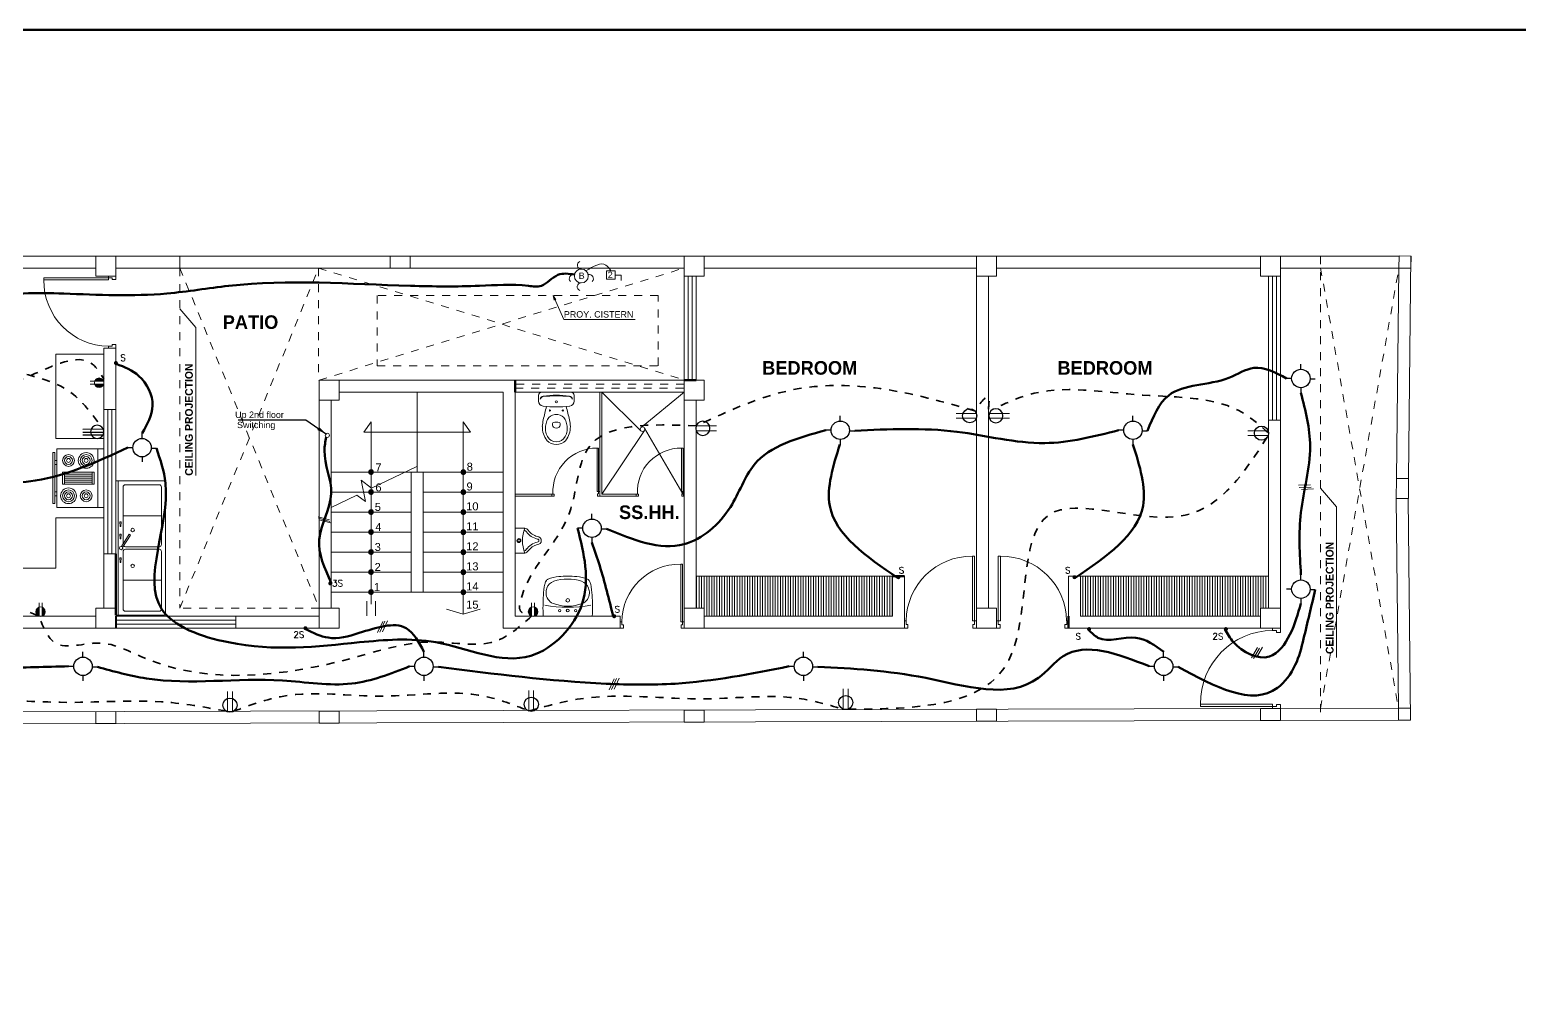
# Model space of a CAD drawing. Header units: millimetres. Extents: x 565 to 912, y 163 to 192.
# Drawn here: x 870.64 to 889.25, y 179.82 to 191.72 of the extents above; entities that cross this region are included whole.
import ezdxf

# ---------------------------------------------------------------- set-up
doc = ezdxf.new("R2010")
doc.units = ezdxf.units.MM
doc.header["$LTSCALE"] = 0.0125
doc.linetypes.add('DASHED2', pattern=[9.525, 6.35, -3.175])
doc.linetypes.add('HIDDEN', pattern=[0.375, 0.25, -0.125])
for name, color, linetype in [('02', 2, 'Continuous'), ('04', 4, 'Continuous'), ('1TOMACORRIENTE', 3, 'DASHED2'), ('ELECTRICAS', 3, 'Continuous'), ('SANITARIOS', 3, 'Continuous')]:
    doc.layers.add(name, color=color, linetype=linetype)
for name, color, linetype, lineweight in [('COLUMNAS', 162, 'Continuous', 40), ('EQUIPO', 2, 'Continuous', 15), ('luz', 20, 'Continuous', 50), ('MARKO', 186, 'Continuous', 80), ('MURO ALTO', 40, 'Continuous', 70), ('P2A', 4, 'DASHED2', 35), ('proy', 254, 'Continuous', 0), ('PROYECCCIONES', 9, 'DASHED2', 9), ('TEXTO', 6, 'Continuous', 15), ('textoluz', 2, 'Continuous', 5), ('TEXTURA', 210, 'Continuous', 5)]:
    doc.layers.add(name, color=color, linetype=linetype, lineweight=lineweight)
doc.styles.add('ARIAL', font='arial.ttf')
doc.styles.add('F-1', font='arial.ttf', dxfattribs={"height": 0.3})
doc.styles.add('op', font='romab___.ttf')
doc.styles.add('ROMANS', font='romans.shx')
doc.styles.add('STYLE1', font='arial.ttf', dxfattribs={"height": 0.5})
doc.dimstyles.get("Standard").update_dxf_attribs({"dimtxt": 0.18, "dimasz": 0.18, "dimexe": 0.18, "dimexo": 0.0625, "dimgap": 0.09, "dimtad": 0, "dimtih": 1, "dimtoh": 1, "dimdec": 4, "dimzin": 0, "dimdsep": 46, "dimtxsty": 'Standard', "dimcen": 0.09, "dimadec": 0, "dimazin": 0, "dimtfac": 1, "dimtdec": 4, "dimtofl": 0, "dimtmove": 0, "dimatfit": 3, "dimfxl": 0, "dimtolj": 1, "dimtzin": 0, "dimarcsym": 0})

# ---------------------------------------------------------------- blocks, each defined once
blk = doc.blocks.new('P1.0m')
at = {"layer": 'EQUIPO'}
blk.add_lwpolyline([(0.025, 0), (0.055, 0), (0.055, 0.9), (0.025, 0.9)], close=True, dxfattribs=at)
for points in [[(0, -0.1), (0.05, -0.1), (0.05, -0.05), (0.025, -0.05), (0.025, 0), (0, 0)], [(1, -0.1), (0.95, -0.1), (0.95, -0.05), (0.975, -0.05), (0.975, 0), (1, 0)]]:
    blk.add_lwpolyline(points, dxfattribs=at)
at = {"layer": 'EQUIPO', "color": 252}
blk.add_arc((0.065, -0.01), 0.91, 0.6296, 90.6296, dxfattribs=at)
blk = doc.blocks.new('P0.9m')
at = {"xscale": 0.9000092295639774, "yscale": 0.9000092295639774, "zscale": 0.9000092295639774}
blk.add_blockref('P1.0m', (-0.9, 0), dxfattribs=at)
blk = doc.blocks.new('Cocina~2')
for p, q in [((0, -3), (30, -3)), ((12, -6), (18, -6)), ((13, -20), (13, -6)), ((14, -6), (14, -20)), ((15, -20), (15, -6)), ((16, -6), (16, -20)), ((17, -20), (17, -6)), ((18, -20), (12, -20)), ((6, -24), (6, -25)), ((8, -25), (8, -24)), ((22, -25), (22, -24)), ((24, -24), (24, -25))]:
    blk.add_line(p, q)
for points in [[(0, -24), (0, 0), (30, 0), (30, -24)], [(12, -21), (12, -5), (18, -5), (18, -21)], [(2, -26), (2, -25), (28, -25), (28, -26)]]:
    blk.add_lwpolyline(points, close=True)
for centre, radius in [((6, -9), 4), ((6, -9), 3), ((6, -9), 2), ((24, -9), 3), ((24, -9), 2), ((6, -18), 3), ((6, -9), 1), ((24, -18), 4), ((24, -18), 3), ((24, -9), 1), ((6, -18), 2), ((6, -18), 1), ((24, -18), 2), ((24, -18), 1)]:
    blk.add_circle(centre, radius)
blk = doc.blocks.new('Cofrega1')
for p, q in [((-0.84, -0.03), (-0.84, 0)), ((-0.84, 0), (0.84, 0)), ((0.84, 0), (0.84, -0.03)), ((-0.84, -0.03), (0.84, -0.03)), ((-0.84, -0.59), (-0.84, -0.03)), ((-0.79, -0.54), (-0.79, -0.12)), ((-0.76, -0.09), (-0.402, -0.09)), ((-0.402, -0.09), (-0.045, -0.09)), ((-0.402, -0.09), (-0.402, -0.57)), ((-0.123, -0.048), (-0.18, -0.054)), ((-0.18, -0.054), (-0.18, -0.062)), ((-0.123, -0.068), (-0.18, -0.062)), ((-0.123, -0.048), (-0.123, -0.068)), ((-0.015, -0.12), (-0.015, -0.54)), ((0.007, -0.085), (0.162, -0.183)), ((0.016, -0.12), (0.016, -0.54)), ((0.02, -0.07), (0.172, -0.166)), ((0.052, -0.09), (0.403, -0.09)), ((0.173, -0.048), (0.116, -0.054)), ((0.116, -0.054), (0.116, -0.062)), ((0.173, -0.068), (0.116, -0.062)), ((0.162, -0.183), (0.172, -0.166)), ((0.173, -0.048), (0.173, -0.068)), ((0.327, -0.048), (0.27, -0.054)), ((0.27, -0.054), (0.27, -0.062)), ((0.327, -0.068), (0.27, -0.062)), ((0.327, -0.048), (0.327, -0.068)), ((0.403, -0.09), (0.76, -0.09)), ((0.403, -0.09), (0.403, -0.57)), ((0.79, -0.12), (0.79, -0.54)), ((0.84, -0.03), (0.84, -0.59)), ((0.81, -0.62), (-0.81, -0.62)), ((-0.045, -0.57), (-0.76, -0.57)), ((0.76, -0.57), (0.046, -0.57))]:
    blk.add_line(p, q)
for centre in [(-0.001, -0.065), (-0.224, -0.21), (0.225, -0.21)]:
    blk.add_circle(centre, 0.0212)
for centre, start, end in [((-0.76, -0.12), 90, 180), ((-0.045, -0.12), 0, 90), ((0.046, -0.12), 131.6086, 180), ((0.76, -0.12), 0, 90), ((-0.76, -0.54), 180, 270), ((-0.045, -0.54), 270, 0), ((0.046, -0.54), 180, 270), ((0.76, -0.54), 270, 360), ((-0.81, -0.59), 180, 270), ((0.81, -0.59), 270, 0)]:
    blk.add_arc(centre, 0.03, start, end)
blk = doc.blocks.new('p-0.80')
at = {"layer": 'proy', "xscale": -0.7999999999999545, "yscale": 0.8000000000000114}
blk.add_blockref('P1.0m', (0.8, 0.08), dxfattribs=at)
blk = doc.blocks.new('2SAINVI1')
at = {"color": 0, "linetype": 'ByBlock'}
for p, q in [((0.04, 0.222), (0.112, 0.222)), ((0, -0.183), (0, 0.183)), ((0.413, 0.048), (0.393, 0.048)), ((0.413, -0.048), (0.393, -0.048)), ((0.04, -0.222), (0.112, -0.222))]:
    blk.add_line(p, q, dxfattribs=at)
for centre, radius in [((0.122, 0), 0.0135), ((0.122, 0), 0.0135), ((0.23, 0.08), 0.0075), ((0.23, -0.08), 0.0075)]:
    blk.add_circle(centre, radius, dxfattribs=at)
for centre, radius, start, end in [((0.04, 0.183), 0.04, 90, 180), ((0.089, 0.16), 0.04, 90, 173.7281), ((0.096, 0.16), 0.04, 100.2428, 173.7859), ((0.112, 0.159), 0.064, 6.7931, 90), ((1.54, 0), 1.5, 173.7281, 186.2719), ((1.54, 0), 1.493, 173.6755, 186.3306), ((-1.219, 0), 1.404, 353.2069, 6.7931), ((0.85, -2.286), 2.5, 101.5744, 105.544), ((0.46, 0), 0.18, 173.7581, 186.2419), ((0.396, 0.007), 0.116, 117.4027, 173.7581), ((0.458, -0.112), 0.25, 101.6195, 117.4027), ((0.476, -0.423), 0.6, 94.3794, 102.2907), ((0.676, 0), 0.3, 173.3508, 186.6492), ((0.393, 0.033), 0.015, 90, 173.3508), ((0.451, -0.079), 0.216, 60.8839, 101.6195), ((0.413, 0.018), 0.03, 36.8699, 90), ((0.44, -0.085), 0.26, 51.2869, 92.3028), ((0.389, 0), 0.06, 323.1301, 36.8699), ((0.495, 0), 0.126, 299.1161, 60.8839), ((0.495, 0), 0.16, 312.4362, 47.5638), ((0.04, -0.183), 0.04, 180, 270), ((0.089, -0.16), 0.04, 186.2719, 270), ((0.096, -0.16), 0.04, 186.2141, 259.7572), ((0.112, -0.159), 0.064, 270, 353.2069), ((0.85, 2.286), 2.5, 254.456, 258.4256), ((0.396, -0.007), 0.116, 186.2419, 242.5973), ((0.458, 0.112), 0.25, 242.5973, 258.3805), ((0.476, 0.423), 0.6, 257.7093, 265.6206), ((0.393, -0.033), 0.015, 186.6492, 270), ((0.451, 0.079), 0.216, 258.3805, 299.1161), ((0.413, -0.018), 0.03, 270, 323.1301), ((0.44, 0.085), 0.26, 267.6972, 308.7131)]:
    blk.add_arc(centre, radius, start, end, dxfattribs=at)
blk = doc.blocks.new('Urin-1zp')
for p, q in [((-0.156, 0), (0.156, 0)), ((-0.156, -0.12), (-0.156, 0)), ((0.156, -0.12), (0.156, 0))]:
    blk.add_line(p, q)
blk.add_lwpolyline([(0.156, -0.12, -0.230187), (0.128, -0.162, 0.160749), (0.05, -0.275, -1), (-0.05, -0.275, 0.160749), (-0.128, -0.162, -0.230187), (-0.156, -0.12)], format="xyb")
at = {"color": 9}
blk.add_lwpolyline([(-0.128, -0.11), (-0.128, -0.113), (-0.127, -0.116, 0.230187), (-0.113, -0.136), (-0.109, -0.138, -0.16973), (-0.019, -0.275, 1.058274), (0.019, -0.275, -0.16973), (0.109, -0.138), (0.113, -0.136, 0.23226), (0.127, -0.116), (0.128, -0.113), (0.128, -0.11)], format="xyb", dxfattribs=at)
for radius in [0.025, 0.015]:
    blk.add_circle((0, -0.045), radius, dxfattribs=at)
for centre, radius, start, end in [((0, -0.513), 0.423, 68.2968, 111.7032), ((-0.099, -0.111), 0.0284, 188.5669, 240.4187), ((-0.26, -0.336), 0.249, 14.2251, 52.7571)]:
    blk.add_arc(centre, radius, start, end)
blk = doc.blocks.new('2salago2')
at = {"color": 0}
blk.add_line((0.306, 0), (-0.306, 0), dxfattribs=at)
for centre, radius in [((-0.1, -0.07), 0.015), ((0, -0.198), 0.023), ((0, -0.07), 0.0175), ((0.1, -0.07), 0.015)]:
    blk.add_circle(centre, radius, dxfattribs=at)
for centre, radius, start, end in [((2.191, -0.113), 2.5, 177.4205, 183.4509), ((-2.191, -0.113), 2.5, 356.5491, 2.5795), ((0, -1.913), 1.8, 80.8164, 99.1836), ((-0.131, -0.29), 0.14, 111.339, 179.542), ((0, -0.625), 0.5, 68.661, 111.339), ((0.131, -0.29), 0.14, 0.458, 68.661), ((0.446, -0.238), 0.75, 181.8825, 192.3676), ((-0.091, -0.29), 0.18, 179.542, 199.3667), ((-0.129, -0.303), 0.14, 199.3667, 251.7), ((0.129, -0.303), 0.14, 288.3, 340.6333), ((0.091, -0.29), 0.18, 340.6333, 0.458), ((-0.446, -0.238), 0.75, 347.6324, 358.1175), ((-0.075, -0.34), 0.22, 195.6857, 206.8202), ((-0.229, -0.417), 0.048, 206.8202, 247.8767), ((-0.058, 0.002), 0.5, 247.8767, 263.7815), ((0, 0.086), 0.55, 251.7, 288.3), ((0, 0.9), 1.4, 265.3857, 274.6143), ((0.058, 0.002), 0.5, 276.2185, 292.1233), ((0.229, -0.417), 0.048, 292.1233, 333.1798), ((0.075, -0.34), 0.22, 333.1798, 344.3143)]:
    blk.add_arc(centre, radius, start, end, dxfattribs=at)
blk = doc.blocks.new('A$C66DD50C7')
at = {"layer": '02', "color": 4}
for p, q in [((0.179, 0.294), (0.179, 0.359)), ((0.064, 0.179), (0, 0.179)), ((0.179, 0.064), (0.179, 0)), ((0.294, 0.173), (0.359, 0.173))]:
    blk.add_line(p, q, dxfattribs=at)
blk.add_circle((0.179, 0.179), 0.115, dxfattribs=at)
blk = doc.blocks.new('A$C678C3BC0')
at = {"layer": '04', "color": 3, "ltscale": 0.25}
for p, q in [((0, 0.121), (0.252, 0.121)), ((0, 0.087), (0.261, 0.087)), ((0, 0.048), (0.253, 0.047))]:
    blk.add_line(p, q, dxfattribs=at)
blk.add_circle((0.179, 0.083), 0.0828, dxfattribs=at)
blk = doc.blocks.new('A$C5E30394C')
at = {"layer": 'ELECTRICAS', "color": 3, "linetype": 'HIDDEN', "ltscale": 0.15, "xscale": -1, "rotation": 0.1517862126935811}
blk.add_blockref('A$C678C3BC0', (0.262, 0), dxfattribs=at)
blk = doc.blocks.new('111')
at = {"layer": 'SANITARIOS', "lineweight": 13, "ltscale": 0.13}
for p, q in [((168.424, -40.009), (168.678, -40.009)), ((168.424, -40.069), (168.678, -40.069))]:
    blk.add_line(p, q, dxfattribs=at)
at = {"layer": 'SANITARIOS'}
blk.add_circle((168.507, -40.039), 0.0886, dxfattribs=at)
blk = doc.blocks.new('interr-agua')
at = {"layer": 'proy', "linetype": 'ByBlock', "ltscale": 0.3}
h = blk.add_hatch(color=256, dxfattribs=at)
h.paths.add_polyline_path([(0.031, 0.089, 0.322823), (-0.01, 0.032, 0.322823), (0.031, -0.024)])
h.paths.add_polyline_path([(0.068, 0.089), (0.068, -0.024, 0.322823), (0.109, 0.032, 0.322823)])
for p, q in [((0.031, 0.089), (0.031, -0.08)), ((0.068, 0.089), (0.068, -0.08))]:
    blk.add_line(p, q, dxfattribs=at)
at = {"layer": 'proy', "ltscale": 0.3}
blk.add_circle((0.05, 0.032), 0.0593, dxfattribs=at)

msp = doc.modelspace()

# ---------------------------------------------------------------- hatches: boundary and pattern name
at = {"layer": 'proy', "linetype": 'ByBlock', "ltscale": 0.3}
h = msp.add_hatch(color=256, dxfattribs=at)
h.paths.add_polyline_path([(871.56607, 187.32792, 0.72075922), (871.45357, 187.32792)])
h.paths.add_polyline_path([(871.56607, 187.29042), (871.45357, 187.29042, 0.72075922)])
h = msp.add_hatch(color=256, dxfattribs=at)
h.paths.add_polyline_path([(870.79685, 184.39212, 0.32282281), (870.83739, 184.44837, 0.32282281), (870.79685, 184.50462)])
h.paths.add_polyline_path([(870.75935, 184.39212), (870.75935, 184.50462, 0.32282281), (870.71881, 184.44837, 0.32282281)])
at = {"layer": 'TEXTURA'}
h = msp.add_hatch(dxfattribs=at)
h.set_pattern_fill('LINE', color=256, scale=0.0001, style=0)
h.set_pattern_definition([(0, (444.52709266, 25.64659948), (0, 0.0003175), [])])
h.paths.add_polyline_path([(874.87806, 186.19318, 1), (874.93732, 186.19318, 1)])
h = msp.add_hatch(dxfattribs=at)
h.set_pattern_fill('LINE', color=256, scale=0.0001, style=0)
h.set_pattern_definition([(0, (445.6785132, 25.64554045), (0, 0.0003175), [])])
h.paths.add_polyline_path([(876.02948, 186.19212, 1), (876.08874, 186.19212, 1)])
h = msp.add_hatch(dxfattribs=at)
h.set_pattern_fill('LINE', color=256, scale=0.0001, style=0)
h.set_pattern_definition([(0, (444.52709266, 25.39659948), (0, 0.0003175), [])])
h.paths.add_polyline_path([(874.87806, 185.94318, 1), (874.93732, 185.94318, 1)])
h = msp.add_hatch(dxfattribs=at)
h.set_pattern_fill('LINE', color=256, scale=0.0001, style=0)
h.set_pattern_definition([(0, (445.6785132, 25.39554045), (0, 0.0003175), [])])
h.paths.add_polyline_path([(876.02948, 185.94212, 1), (876.08874, 185.94212, 1)])
h = msp.add_hatch(dxfattribs=at)
h.set_pattern_fill('LINE', color=256, scale=0.0001, style=0)
h.set_pattern_definition([(0, (444.52709266, 25.14659948), (0, 0.0003175), [])])
h.paths.add_polyline_path([(874.87806, 185.69318, 1), (874.93732, 185.69318, 1)])
h = msp.add_hatch(dxfattribs=at)
h.set_pattern_fill('LINE', color=256, scale=0.0001, style=0)
h.set_pattern_definition([(0, (445.6785132, 25.14554045), (0, 0.0003175), [])])
h.paths.add_polyline_path([(876.02948, 185.69212, 1), (876.08874, 185.69212, 1)])
h = msp.add_hatch(dxfattribs=at)
h.set_pattern_fill('LINE', color=256, scale=0.0001, style=0)
h.set_pattern_definition([(0, (444.52709266, 24.89659948), (0, 0.0003175), [])])
h.paths.add_polyline_path([(874.87806, 185.44318, 1), (874.93732, 185.44318, 1)])
h = msp.add_hatch(dxfattribs=at)
h.set_pattern_fill('LINE', color=256, scale=0.0001, style=0)
h.set_pattern_definition([(0, (445.6785132, 24.89554045), (0, 0.0003175), [])])
h.paths.add_polyline_path([(876.02948, 185.44212, 1), (876.08874, 185.44212, 1)])
h = msp.add_hatch(dxfattribs=at)
h.set_pattern_fill('LINE', color=256, scale=0.0001, style=0)
h.set_pattern_definition([(0, (444.52709266, 24.64659948), (0, 0.0003175), [])])
h.paths.add_polyline_path([(874.87806, 185.19318, 1), (874.93732, 185.19318, 1)])
h = msp.add_hatch(dxfattribs=at)
h.set_pattern_fill('LINE', color=256, scale=0.0001, style=0)
h.set_pattern_definition([(0, (445.6785132, 24.64554045), (0, 0.0003175), [])])
h.paths.add_polyline_path([(876.02948, 185.19212, 1), (876.08874, 185.19212, 1)])
h = msp.add_hatch(dxfattribs=at)
h.set_pattern_fill('LINE', color=256, scale=0.0001, style=0)
h.set_pattern_definition([(0, (444.52709266, 24.39659948), (0, 0.0003175), [])])
h.paths.add_polyline_path([(874.87806, 184.94318, 1), (874.93732, 184.94318, 1)])
h = msp.add_hatch(dxfattribs=at)
h.set_pattern_fill('LINE', color=256, scale=0.0001, style=0)
h.set_pattern_definition([(0, (445.6785132, 24.39554045), (0, 0.0003175), [])])
h.paths.add_polyline_path([(876.02948, 184.94212, 1), (876.08874, 184.94212, 1)])
h = msp.add_hatch(dxfattribs=at)
h.set_pattern_fill('LINE', color=256, scale=0.01, angle=90, style=0)
h.set_pattern_definition([(90, (276.26285, 1.064803), (-0.03175, 2e-18), [])])
h.paths.add_polyline_path([(881.41945, 184.39212), (881.41945, 184.89212), (878.9691, 184.89212), (878.9691, 184.49212), (879.0691, 184.49212), (879.0691, 184.39212)])
h.paths.add_polyline_path([(886.0191, 184.39212), (886.0191, 184.49229), (886.1191, 184.49229), (886.1191, 184.89212), (883.76946, 184.89212), (883.76946, 184.39212)])
h = msp.add_hatch(dxfattribs=at)
h.set_pattern_fill('LINE', color=256, scale=0.0001, style=0)
h.set_pattern_definition([(0, (444.52709266, 24.14659948), (0, 0.0003175), [])])
h.paths.add_polyline_path([(874.87806, 184.69318, 1), (874.93732, 184.69318, 1)])
h = msp.add_hatch(dxfattribs=at)
h.set_pattern_fill('LINE', color=256, scale=0.0001, style=0)
h.set_pattern_definition([(0, (445.6785132, 24.14554045), (0, 0.0003175), [])])
h.paths.add_polyline_path([(876.02948, 184.69212, 1), (876.08874, 184.69212, 1)])

# ---------------------------------------------------------------- linework, layer by layer
at = {"layer": 'COLUMNAS'}
msp.add_lwpolyline([(871.7191, 184.39212), (871.7191, 184.24229)], dxfattribs=at)
at = {"layer": 'EQUIPO'}
for p, q in [((877.7311, 185.95212), (877.7311, 186.49212)), ((877.7311, 186.49212), (877.7491, 186.49212)), ((877.7491, 186.49212), (877.7491, 185.95212)), ((878.7861, 185.95212), (878.7861, 186.49212)), ((878.7861, 186.49212), (878.8041, 186.49212)), ((878.8041, 186.49212), (878.8041, 185.95212)), ((877.1641, 185.89212), (877.1641, 185.91712)), ((877.1791, 185.91712), (877.1641, 185.91712)), ((877.1641, 185.89212), (877.1941, 185.89212)), ((877.1941, 185.91712), (877.1791, 185.91712)), ((877.1941, 185.89212), (877.1941, 185.91712)), ((877.7491, 185.95212), (877.7311, 185.95212)), ((877.7341, 185.89212), (877.7341, 185.92212)), ((877.7341, 185.92212), (877.7491, 185.92212)), ((877.7641, 185.89212), (877.7341, 185.89212)), ((877.7491, 185.92212), (877.7491, 185.95212)), ((877.7491, 185.95212), (877.7641, 185.95212)), ((878.2191, 185.89212), (878.2191, 185.91712)), ((878.2341, 185.91712), (878.2191, 185.91712)), ((878.2191, 185.89212), (878.2491, 185.89212)), ((878.2491, 185.91712), (878.2341, 185.91712)), ((878.2491, 185.89212), (878.2491, 185.91712)), ((878.8041, 185.95212), (878.7861, 185.95212)), ((878.7891, 185.89212), (878.7891, 185.92212)), ((878.7891, 185.92212), (878.8041, 185.92212)), ((878.8191, 185.89212), (878.7891, 185.89212)), ((878.8041, 185.92212), (878.8041, 185.95212)), ((878.8041, 185.95212), (878.8191, 185.95212))]:
    msp.add_line(p, q, dxfattribs=at)
at = {"layer": 'luz'}
for points in [[(869.68909, 188.56152), (869.99952, 188.42336), (870.56639, 188.42336), (871.06884, 188.42336), (872.35717, 188.42336), (873.13017, 188.51985), (875.3982, 188.51985), (876.26138, 188.51985), (876.87334, 188.51985), (877.03438, 188.51985), (877.24052, 188.65598), (877.44968, 188.65956)], [(871.72459, 187.54439), (872.00806, 187.39278), (872.17822, 187.02365), (872.04677, 186.67747)], [(886.34364, 187.3622), (885.93567, 187.49313), (885.62378, 187.37099), (884.87155, 187.15114), (884.60501, 186.70939)], [(886.52305, 184.90984), (886.52305, 185.6867), (886.63805, 186.51394), (886.5222, 187.1828)], [(874.34602, 186.6302), (874.32524, 186.46277), (874.40911, 185.92484), (874.25912, 185.35084), (874.40913, 184.80878)], [(880.58987, 186.71585), (879.69238, 186.28319), (879.39581, 185.75527), (878.8191, 185.29173), (877.8469, 185.48531)], [(884.24628, 186.71585), (883.32225, 186.55462), (882.22623, 186.69625), (880.9486, 186.70939)], [(869.84779, 186.27305), (870.25435, 186.08698), (870.7128, 186.08698), (871.86736, 186.49806)], [(872.22609, 186.4916), (872.3391, 186.0539), (872.2891, 184.4839), (873.12501, 184.0656), (874.7626, 184.0656), (875.71679, 184.0656), (876.90308, 183.89821), (877.54605, 184.5514), (877.48818, 185.49178)], [(880.76407, 186.53645), (880.63758, 185.77088), (881.48535, 184.87105)], [(884.42484, 186.53645), (884.55133, 185.77088), (883.70356, 184.87105)], [(877.66674, 185.31237), (877.76334, 185.02262), (877.9316, 184.39212)], [(884.98835, 183.75951), (886.23028, 183.49661), (886.45293, 183.78247), (886.55631, 184.10804), (886.70237, 184.72397)], [(885.57379, 184.23091), (885.68142, 184.06627), (886.12916, 183.88796), (886.38525, 184.16195), (886.5222, 184.55103)], [(874.09066, 184.23013), (874.37158, 184.12391), (874.76019, 184.18285), (875.34556, 184.2418), (875.5685, 183.94539)], [(883.87178, 184.2193), (883.98819, 184.12349), (884.46017, 184.12349), (884.80904, 183.94539)], [(880.48835, 183.75951), (881.83597, 183.621), (883.24347, 183.621), (883.55359, 183.89098), (884.62963, 183.76598)], [(867.54367, 183.75951), (868.61699, 183.85994), (869.4599, 183.74083), (870.27895, 183.74083), (871.12963, 183.76598)], [(871.48835, 183.75951), (872.09995, 183.61379), (873.80005, 183.58918), (874.66682, 183.55056), (875.38909, 183.76598)], [(875.74782, 183.75951), (877.84608, 183.54901), (878.70489, 183.54901), (880.12963, 183.76598)]]:
    msp.add_spline(points, degree=3, dxfattribs=at)
at = {"layer": 'MARKO'}
msp.add_lwpolyline([(848.14292, 191.71852), (848.14292, 163.21852), (911.73619, 163.21852), (911.73619, 191.71852)], close=True, dxfattribs=at)
at = {"layer": 'MURO ALTO'}
for p, q in [((876.7091, 187.34212), (876.7091, 187.19212)), ((878.8191, 187.34212), (878.9691, 187.34212)), ((871.7191, 185.17301), (871.7191, 184.4039)), ((881.56945, 184.89212), (881.41945, 184.89212)), ((883.61946, 184.24212), (883.61946, 184.39212)), ((871.7191, 184.24229), (871.7191, 184.24212)), ((886.1191, 184.24229), (886.1191, 184.24212)), ((886.2691, 184.24229), (886.2691, 184.24212))]:
    msp.add_line(p, q, dxfattribs=at)
at = {"layer": 'P2A'}
for points in [[(869.61871, 188.51238), (870.04888, 187.63249), (871.0922, 187.23133), (871.54093, 186.75748)], [(867.37222, 186.83637), (867.3891, 187.07171), (868.0591, 187.07171), (869.47145, 187.07171), (870.65539, 187.39924), (871.42638, 187.54151), (871.5691, 187.35756)], [(882.4483, 186.9591), (881.26674, 187.23552), (880.25636, 187.23552), (878.9691, 186.76926)], [(886.1191, 186.67938), (885.81613, 186.92171), (884.54669, 187.15454), (883.10614, 187.15454), (882.67923, 186.97794)], [(882.6191, 186.97794), (882.6191, 187.13204), (882.4483, 186.9591)], [(878.9691, 186.76926), (877.61184, 186.4801), (877.3854, 185.68336), (876.76818, 184.55757), (876.76818, 184.46976), (876.79423, 184.43723), (876.9104, 184.39296)], [(880.86657, 183.23), (882.87568, 183.84317), (883.36792, 185.65408), (885.07778, 185.65408), (886.11387, 186.64926)], [(870.74049, 184.40254), (869.86244, 184.68922), (868.40114, 185.19715), (868.09214, 186.19671), (867.2191, 186.18945)], [(876.91276, 184.39212), (876.45021, 184.07729), (875.69405, 184.06956), (874.67991, 183.87123), (872.07333, 183.87123), (871.50857, 184.0556), (870.96553, 184.0556), (870.75935, 184.39212)], [(873.18793, 183.20399), (873.81574, 183.39333), (875.04964, 183.39333), (876.32193, 183.39333), (876.86565, 183.21398)], [(869.62245, 183.1943), (870.20742, 183.31632), (871.02268, 183.31632), (872.37251, 183.31632), (873.10155, 183.20375)], [(876.87863, 183.20809), (877.52278, 183.36007), (879.09821, 183.36007), (880.2841, 183.36007), (880.81927, 183.22647)]]:
    msp.add_spline(points, degree=3, dxfattribs=at)
at = {"layer": 'proy', "ltscale": 0.25}
for p, q in [((877.8471, 188.70769), (877.84667, 188.60301)), ((877.8471, 188.70769), (877.95806, 188.70725)), ((877.95806, 188.70725), (877.95764, 188.60256)), ((877.84667, 188.60301), (877.95764, 188.60256)), ((877.95823, 188.65122), (878.03164, 188.65092)), ((878.03164, 188.65092), (878.03138, 188.58713))]:
    msp.add_line(p, q, dxfattribs=at)
at = {"layer": 'proy'}
for p, q in [((877.18109, 188.39712), (877.2142, 188.34636)), ((877.18109, 188.39712), (877.19352, 188.33908)), ((877.18109, 188.39712), (877.31491, 188.09914)), ((872.71879, 187.99841), (872.5191, 188.23329)), ((872.71879, 186.15035), (872.71879, 187.99841)), ((877.31491, 188.09914), (878.20597, 188.09914)), ((871.5691, 187.66381), (870.9691, 187.66381)), ((870.9691, 187.66381), (870.9691, 187.22732)), ((870.9691, 186.61235), (870.9691, 187.22732)), ((878.8191, 187.34212), (876.7091, 187.34212)), ((876.7091, 187.19212), (878.8191, 187.19212)), ((877.7641, 187.19212), (877.7641, 185.89212)), ((877.7891, 187.19212), (877.7891, 185.91712)), ((877.7891, 187.19212), (878.27887, 186.70929)), ((878.8191, 187.19212), (878.28077, 186.75088)), ((877.7891, 185.91712), (878.32179, 186.71367)), ((878.8191, 185.89212), (878.3227, 186.74333)), ((871.5691, 186.61235), (870.9691, 186.61235)), ((877.1641, 185.91712), (876.7091, 185.91712)), ((877.1891, 185.89212), (876.7091, 185.89212)), ((878.2191, 185.89212), (877.7641, 185.89212)), ((878.2191, 185.91712), (877.7891, 185.91712)), ((886.64498, 186.03427), (886.49426, 186.02745)), ((886.65012, 186.00573), (886.49939, 185.9989)), ((886.68013, 185.98376), (886.5294, 185.97693)), ((886.96879, 185.75688), (886.7691, 185.99176)), ((886.96879, 183.8755), (886.96879, 185.75688)), ((871.5691, 185.62206), (870.9691, 185.62206)), ((870.9691, 185.62206), (870.9691, 184.99212)), ((874.24654, 185.6351), (874.38743, 185.5944)), ((874.2525, 185.61508), (874.39339, 185.57438)), ((874.2578, 185.59728), (874.39869, 185.55659)), ((874.2578, 185.59728), (874.39869, 185.55659)), ((870.9691, 184.99212), (867.9691, 184.99212)), ((875.05245, 184.32648), (874.98863, 184.18976)), ((875.08063, 184.33005), (875.01681, 184.19333)), ((875.11351, 184.3342), (875.04968, 184.19748)), ((885.981, 184.00309), (885.90481, 183.87285)), ((886.00775, 183.99188), (885.93156, 183.86164)), ((886.04251, 184.00513), (885.96632, 183.8749)), ((877.9458, 183.60961), (877.88197, 183.4729)), ((877.97397, 183.61318), (877.91015, 183.47646)), ((878.00685, 183.61734), (877.94302, 183.48062))]:
    msp.add_line(p, q, dxfattribs=at)
at = {"layer": 'proy', "linetype": 'ByBlock', "ltscale": 0.3}
for p, q in [((871.56607, 187.32792), (871.39732, 187.32792)), ((871.56607, 187.29042), (871.39732, 187.29042)), ((870.75935, 184.39212), (870.75935, 184.56087)), ((870.79685, 184.39212), (870.79685, 184.56087))]:
    msp.add_line(p, q, dxfattribs=at)
at = {"layer": 'proy', "const_width": 0.025}
for points in [[(871.7066, 187.55562, 1), (871.7316, 187.55562, 1)], [(874.38604, 184.80199, 1), (874.41104, 184.80199, 1)], [(881.50695, 184.87962, -1), (881.48195, 184.87962, -1)], [(874.07485, 184.24218, 1), (874.09985, 184.24218, 1)], [(883.86389, 184.23091, 1), (883.88889, 184.23091, 1)], [(885.57379, 184.23091, 1), (885.59879, 184.23091, 1)]]:
    msp.add_lwpolyline(points, format="xyb", close=True, dxfattribs=at)
at = {"layer": 'proy', "ltscale": 0.25}
msp.add_circle((877.5342, 188.64225), 0.08627, dxfattribs=at)
at = {"layer": 'proy', "ltscale": 0.3}
for centre in [(871.50982, 187.30917), (870.7781, 184.44837)]:
    msp.add_circle(centre, 0.05929, dxfattribs=at)
at = {"layer": 'proy'}
for centre, radius in [((874.36032, 186.65212), 0.02617), ((878.29852, 186.72923), 0.02799)]:
    msp.add_circle(centre, radius, dxfattribs=at)
at = {"layer": 'proy', "ltscale": 0.25}
for centre, radius, start, end in [((877.53228, 188.77697), 0.04856, 108.041378, 267.787798), ((877.43539, 188.60968), 0.05189, 74.01675, 222.330205), ((877.5312, 188.50756), 0.04856, 91.750093, 251.496513), ((877.63301, 188.60968), 0.05189, 317.669795, 105.98325)]:
    msp.add_arc(centre, radius, start, end, dxfattribs=at)
msp.add_spline([(877.90258, 188.70747), (877.84183, 188.77814), (877.59211, 188.70747)], degree=3, dxfattribs=at)
at = {"layer": 'PROYECCCIONES'}
for p, q in [((886.7691, 188.89212), (886.7691, 183.0914)), ((872.5191, 188.74212), (872.5191, 184.49218)), ((872.5191, 184.49218), (874.2524, 188.74212)), ((872.5191, 188.74212), (874.25913, 184.49218)), ((874.2524, 188.74212), (878.8191, 187.34212)), ((874.2524, 188.74212), (874.2524, 187.34212)), ((874.2591, 187.34212), (878.8191, 188.74212)), ((886.7691, 188.74212), (887.74206, 183.24481)), ((886.7691, 183.24132), (887.74737, 188.74098)), ((878.8191, 187.29212), (876.7091, 187.29212)), ((876.7091, 187.24212), (878.8191, 187.24212)), ((874.25913, 184.49218), (872.5191, 184.49218))]:
    msp.add_line(p, q, dxfattribs=at)
msp.add_lwpolyline([(874.98413, 187.52212), (878.4941, 187.52212), (878.4941, 188.39712), (874.98413, 188.39712)], close=True, dxfattribs=at)
at = {"layer": 'TEXTURA'}
for p, q in [((850.4191, 188.89212), (871.4691, 188.89212)), ((871.7191, 188.89212), (872.5191, 188.89212)), ((872.5191, 188.74212), (872.5191, 188.89212)), ((872.5191, 188.89212), (875.14505, 188.89212)), ((875.39505, 188.89212), (878.8191, 188.89212)), ((879.0691, 188.89212), (882.46945, 188.89212)), ((882.71945, 188.89212), (886.2691, 188.89212)), ((886.2691, 188.89212), (887.74909, 188.89212)), ((887.89739, 188.89212), (887.86596, 186.11414)), ((887.89739, 188.89212), (887.8991, 188.89212)), ((867.4691, 188.74212), (871.4691, 188.74212)), ((871.7191, 188.74212), (872.5191, 188.74212)), ((873.1441, 188.74212), (871.7191, 188.74212)), ((872.5191, 188.74212), (875.14505, 188.74212)), ((875.39505, 188.74212), (878.8191, 188.74212)), ((879.0691, 188.74212), (882.46945, 188.74212)), ((882.71945, 188.74212), (886.0191, 188.74212)), ((886.2691, 188.74212), (887.74738, 188.74212)), ((887.74738, 188.74212), (887.71738, 186.11414)), ((878.8191, 188.64212), (878.8191, 187.34212)), ((878.8691, 188.64212), (878.8691, 187.34212)), ((878.9191, 187.34212), (878.9191, 188.64212)), ((878.9691, 187.34212), (878.9691, 188.64212)), ((882.46945, 188.64212), (882.4691, 184.49229)), ((882.6191, 188.64212), (882.6191, 184.49229)), ((886.1191, 186.84212), (886.1191, 188.64212)), ((886.1691, 186.84212), (886.1691, 188.64212)), ((886.2191, 188.64212), (886.2191, 186.84212)), ((886.2691, 188.64212), (886.2691, 186.84212)), ((871.7191, 187.74212), (871.5691, 187.74211)), ((871.5691, 187.74211), (871.5691, 186.97301)), ((871.7191, 187.74211), (871.7191, 186.97301)), ((876.7091, 187.34212), (874.5091, 187.34212)), ((876.5591, 187.19212), (874.5091, 187.19212)), ((875.48411, 186.19212), (875.48411, 187.19212)), ((876.5591, 187.19212), (876.5591, 184.2422)), ((876.7091, 187.19212), (876.7091, 184.39212)), ((878.8191, 187.34212), (878.8191, 184.49212)), ((874.2591, 187.09212), (874.25913, 184.24218)), ((874.40911, 187.09212), (874.40913, 184.49218)), ((878.9691, 187.09212), (878.9691, 184.49212)), ((871.7191, 186.97301), (871.5691, 186.97301)), ((871.5691, 185.17301), (871.5691, 186.97301)), ((871.6191, 185.17301), (871.6191, 186.97301)), ((871.6691, 185.17301), (871.6691, 186.97301)), ((871.7191, 185.17301), (871.7191, 186.97301)), ((874.81775, 186.69212), (874.90911, 186.82035)), ((874.90911, 186.82035), (874.90911, 186.69212)), ((876.05911, 186.82037), (876.05911, 186.69214)), ((876.15048, 186.69214), (876.05911, 186.82037)), ((886.1191, 186.84212), (886.1191, 184.49229)), ((886.1191, 186.84212), (886.2691, 186.84212)), ((886.2691, 186.84212), (886.2691, 184.49229)), ((874.90911, 186.69212), (874.81775, 186.69212)), ((874.90911, 184.54078), (874.90911, 186.69212)), ((874.90911, 186.69212), (876.05911, 186.69212)), ((876.05911, 186.69214), (876.15048, 186.69214)), ((876.05911, 186.69212), (876.05911, 184.41712)), ((875.47805, 186.26334), (874.91249, 185.99166)), ((874.40911, 186.19212), (875.40911, 186.19212)), ((874.78195, 186.08964), (874.83721, 185.82598)), ((874.91249, 185.99166), (874.78195, 186.08964)), ((875.40911, 184.69212), (875.40911, 186.19212)), ((875.40911, 186.19212), (875.55911, 186.19212)), ((875.55911, 184.69212), (875.55911, 186.19212)), ((875.55911, 186.19212), (876.5591, 186.19212)), ((874.40911, 185.94212), (875.40911, 185.94212)), ((874.72914, 185.90358), (874.40912, 185.74985)), ((874.83721, 185.82598), (874.72914, 185.90358)), ((875.55911, 185.94212), (876.5591, 185.94212)), ((876.05911, 185.91249), (876.05911, 185.72175)), ((874.40911, 185.69212), (875.40911, 185.69212)), ((875.55911, 185.69212), (876.5591, 185.69212)), ((887.71452, 185.86414), (887.74208, 183.24266)), ((887.86371, 185.86414), (887.89038, 183.09368)), ((876.05911, 185.66249), (876.05911, 185.47175)), ((874.40911, 185.44212), (875.40911, 185.44212)), ((875.55911, 185.44212), (876.5591, 185.44212)), ((876.05911, 185.41249), (876.05911, 185.22175)), ((871.7191, 185.17301), (871.5691, 185.17301)), ((871.5691, 185.17301), (871.5691, 184.49229)), ((874.40911, 185.19212), (875.40911, 185.19212)), ((875.55911, 185.19212), (876.5591, 185.19212)), ((876.05911, 185.16249), (876.05911, 184.98678)), ((874.40911, 184.94212), (875.40911, 184.94212)), ((875.55911, 184.94212), (876.5591, 184.94212)), ((876.05911, 184.91249), (876.05911, 184.72175)), ((881.41945, 184.89212), (878.9691, 184.89212)), ((881.41945, 184.89212), (881.41945, 184.39212)), ((881.56945, 184.39212), (881.56945, 184.89212)), ((883.61946, 184.89212), (883.76946, 184.89212)), ((883.61946, 184.39212), (883.61946, 184.89212)), ((883.76946, 184.89212), (883.76946, 184.39212)), ((883.76946, 184.89212), (886.1191, 184.89212)), ((874.40911, 184.69212), (875.40911, 184.69212)), ((874.85447, 184.57917), (874.85447, 184.39684)), ((874.96376, 184.57917), (874.96376, 184.39684)), ((875.40911, 184.69212), (875.55911, 184.69212)), ((875.55911, 184.69212), (876.5591, 184.69212)), ((867.4691, 184.39212), (871.4691, 184.39212)), ((871.7191, 184.39212), (873.2191, 184.39212)), ((873.2191, 184.24217), (873.2191, 184.39212)), ((873.2191, 184.39212), (874.25913, 184.39212)), ((876.05911, 184.41712), (875.84985, 184.47918)), ((876.05911, 184.41712), (876.26837, 184.47918)), ((876.7091, 184.39212), (878.0191, 184.39212)), ((878.0191, 184.24222), (878.0191, 184.39212)), ((879.0691, 184.39212), (881.41945, 184.39212)), ((881.56945, 184.24227), (881.56945, 184.39212)), ((883.76946, 184.39212), (886.0191, 184.39212)), ((867.2191, 184.24212), (871.4691, 184.24212)), ((871.4691, 184.24229), (871.4691, 184.24212)), ((871.4691, 184.24229), (871.7191, 184.24229)), ((871.7191, 184.34212), (873.2191, 184.34212)), ((871.7191, 184.24229), (873.2191, 184.24217)), ((871.71911, 184.29229), (873.21911, 184.29217)), ((873.2191, 184.24217), (874.25913, 184.24218)), ((876.5591, 184.2422), (878.0191, 184.24222)), ((879.0691, 184.24222), (881.56945, 184.24227)), ((882.6191, 184.24229), (882.6191, 184.24212)), ((883.61946, 184.24212), (886.0191, 184.24212)), ((862.7191, 183.17554), (886.0191, 183.23885)), ((862.7191, 183.02554), (886.0191, 183.08953)), ((886.2691, 183.08953), (887.74039, 183.09477)), ((886.26938, 183.23953), (887.74211, 183.24481))]:
    msp.add_line(p, q, dxfattribs=at)
for points in [[(871.4691, 188.64212), (871.7191, 188.64212), (871.7191, 188.89212), (871.4691, 188.89212)], [(875.14505, 188.74212), (875.39505, 188.74212), (875.39505, 188.89212), (875.14505, 188.89212)], [(878.8191, 188.64212), (879.0691, 188.64212), (879.0691, 188.89212), (878.8191, 188.89212)], [(882.46945, 188.64212), (882.71945, 188.64212), (882.71945, 188.89212), (882.46945, 188.89212)], [(886.0191, 188.64212), (886.2691, 188.64212), (886.2691, 188.89212), (886.0191, 188.89212)], [(887.74737, 188.74098), (887.89739, 188.74212), (887.8991, 188.89212), (887.74911, 188.89383)], [(874.2591, 187.09212), (874.5091, 187.09212), (874.5091, 187.34212), (874.2591, 187.34212)], [(878.8191, 187.09212), (879.0691, 187.09212), (879.0691, 187.34212), (878.8191, 187.34212)], [(887.71738, 186.11414), (887.86596, 186.11414), (887.86596, 185.86414), (887.71452, 185.86414)], [(878.8191, 184.24212), (879.0691, 184.24212), (879.0691, 184.49212), (878.8191, 184.49212)], [(882.46945, 184.49229), (882.71945, 184.49229), (882.71945, 184.24229), (882.46945, 184.24229)], [(886.0191, 184.49229), (886.2691, 184.49229), (886.2691, 184.24229), (886.0191, 184.24229)], [(871.46921, 183.05), (871.71921, 183.05), (871.71948, 183.2), (871.46949, 183.19932)], [(874.25913, 183.05723), (874.50913, 183.05723), (874.50913, 183.20723), (874.25913, 183.20723)], [(878.8191, 183.06929), (879.0691, 183.06929), (879.06937, 183.21997), (878.81938, 183.21929)], [(882.46948, 183.07921), (882.71948, 183.07921), (882.71945, 183.22989), (882.4691, 183.22921)], [(886.0191, 183.08953), (886.2691, 183.08953), (886.26938, 183.23953), (886.0191, 183.23885)], [(887.74208, 183.24266), (887.89066, 183.24306), (887.89038, 183.09306), (887.74039, 183.09477)]]:
    msp.add_lwpolyline(points, close=True, dxfattribs=at)
at = {"layer": 'TEXTURA', "const_width": 0.025}
for points in [[(883.68196, 184.87962, 1), (883.70696, 184.87962, 1)], [(877.9566, 184.39212, -1), (877.9316, 184.39212, -1)]]:
    msp.add_lwpolyline(points, format="xyb", close=True, dxfattribs=at)
at = {"layer": 'TEXTURA'}
for points in [[(871.4691, 184.24229), (871.4691, 184.49229), (871.7191, 184.49229)], [(874.25913, 184.24218), (874.50913, 184.24218), (874.50913, 184.49218), (874.25913, 184.49218), (874.25913, 184.24218)]]:
    msp.add_lwpolyline(points, dxfattribs=at)
for centre in [(874.90769, 186.19318), (876.05911, 186.19212), (874.90769, 185.94318), (876.05911, 185.94212), (874.90769, 185.69318), (876.05911, 185.69212), (874.90769, 185.44318), (876.05911, 185.44212), (874.90769, 185.19318), (876.05911, 185.19212), (874.90769, 184.94318), (876.05911, 184.94212), (874.90769, 184.69318), (876.05911, 184.69212)]:
    msp.add_circle(centre, 0.02963, dxfattribs=at)
at = {"layer": 'TEXTURA', "extrusion": (0, 0, -1)}
for centre, major_axis, ratio, start_param, end_param in [((877.7251, 185.94612), (0.50721, 0.20547), 0.99738668, 3.47425979, 5.1073394), ((878.7801, 185.94612), (0.50751, 0.20371), 0.99820271, 3.47078941, 5.10445246)]:
    msp.add_ellipse(centre, major_axis=major_axis, ratio=ratio, start_param=start_param, end_param=end_param, dxfattribs=at)

# ---------------------------------------------------------------- block references
at = {"layer": '1TOMACORRIENTE', "ltscale": 0.22, "rotation": 180}
msp.add_blockref('A$C5E30394C', (871.56919, 186.77799), dxfattribs=at)
at = {"layer": 'luz', "rotation": 180}
msp.add_blockref('interr-agua', (876.98121, 184.4807), dxfattribs=at)
at = {"layer": 'proy'}
for p in [(886.34364, 187.1828), (880.58987, 186.53645), (884.24628, 186.53645), (871.86736, 186.31866), (877.48818, 185.31237), (886.34364, 184.55103), (871.12963, 183.58657), (875.38909, 183.58657), (880.12963, 183.58657), (884.62963, 183.58657)]:
    msp.add_blockref('A$C66DD50C7', p, dxfattribs=at)
for name, p, rotation in [('2SAINVI1', (877.22183, 187.19212), 270), ('111', (1050.89333, 146.85696), 180), ('111', (1054.53779, 146.64016), 180), ('Cofrega1', (871.7191, 185.2439), 90), ('Urin-1zp', (876.7091, 185.33695), 89.99999999999999), ('2salago2', (877.3641, 184.39212), 180), ('111', (836.86953, 14.78417), 90), ('111', (840.79747, 14.80607), 90), ('111', (833.10543, 14.77394), 90)]:
    msp.add_blockref(name, p, dxfattribs=dict(at, rotation=rotation))
at = {"layer": 'proy', "xscale": -1, "rotation": 180}
for p in [(710.54518, 146.70016), (714.2058, 146.85696)]:
    msp.add_blockref('111', p, dxfattribs=at)
at = {"layer": 'proy', "xscale": 0.02452131359450505, "yscale": 0.02452131359450505, "zscale": 0.02452131359450505, "rotation": 270}
msp.add_blockref('Cocina~2', (871.5691, 186.48502), dxfattribs=at)
at = {"layer": 'TEXTURA', "xscale": -1, "rotation": 90}
msp.add_blockref('P0.9m', (871.6291, 187.74211), dxfattribs=at)
at = {"layer": 'TEXTURA', "xscale": -1}
msp.add_blockref('P0.9m', (881.56945, 184.33229), dxfattribs=at)
at = {"layer": 'TEXTURA'}
for name, p in [('P0.9m', (883.61946, 184.33229)), ('p-0.80', (878.0191, 184.24221))]:
    msp.add_blockref(name, p, dxfattribs=at)
at = {"layer": 'TEXTURA', "rotation": 90}
msp.add_blockref('P1.0m', (886.16938, 183.23953), dxfattribs=at)

# ---------------------------------------------------------------- texts
at = {"layer": 'proy', "ltscale": 0.25, "style": 'F-1'}
for s, p in [('B', (877.50078, 188.60596)), ('2', (877.86404, 188.61699))]:
    msp.add_text(s, height=0.08, rotation=359.768945, dxfattribs=at).set_placement(p)
at = {"layer": 'proy'}
for s, height, style, p in [('PATIO', 0.17, 'op', (873.05395, 187.98099)), ('S', 0.08, 'ROMANS', (871.77466, 187.58033)), ('BEDROOM', 0.17, 'op', (879.79343, 187.40958)), ('BEDROOM', 0.17, 'op', (883.48182, 187.40958)), ('SS.HH.', 0.17, 'op', (878.00489, 185.60596)), ('S', 0.08, 'ROMANS', (881.50016, 184.92616)), ('S', 0.08, 'ROMANS', (883.57584, 184.92616)), ('3S', 0.08, 'ROMANS', (874.42053, 184.76413)), ('S', 0.08, 'ROMANS', (877.94981, 184.43866)), ('2S', 0.08, 'ROMANS', (873.9366, 184.12242)), ('S', 0.08, 'ROMANS', (883.70789, 184.10095)), ('2S', 0.08, 'ROMANS', (885.4178, 184.10095))]:
    msp.add_text(s, height=height, dxfattribs=dict(at, style=style)).set_placement(p)
at = {"layer": 'proy', "style": 'op'}
for p in [(872.68074, 186.14646), (886.93074, 183.91977)]:
    msp.add_text('CEILING PROJECTION', height=0.0967298, rotation=90, dxfattribs=at).set_placement(p)
at = {"layer": 'TEXTO', "style": 'ARIAL'}
msp.add_text('PROY. CISTERN', height=0.08, dxfattribs=at).set_placement((877.31521, 188.12336))
at = {"layer": 'textoluz', "style": 'STYLE1'}
for s, p in [('Up 2nd floor', (873.20896, 186.86911)), ('Switching', (873.23328, 186.74189))]:
    msp.add_text(s, height=0.08, dxfattribs=at).set_placement(p)
at = {"layer": 'TEXTURA', "style": 'ARIAL'}
for s, p in [('7', (874.96098, 186.20167)), ('8', (876.10183, 186.20961)), ('9', (876.09936, 185.96294)), ('6', (874.96098, 185.95167)), ('5', (874.95349, 185.70741)), ('10', (876.09453, 185.71466)), ('4', (874.95958, 185.4572)), ('11', (876.09453, 185.46466)), ('3', (874.95197, 185.207)), ('12', (876.09453, 185.21466)), ('2', (874.95095, 184.9568)), ('13', (876.09453, 184.96466)), ('1', (874.94236, 184.70634)), ('14', (876.09453, 184.71466)), ('15', (876.09453, 184.48658))]:
    msp.add_text(s, height=0.1, dxfattribs=at).set_placement(p)

# ---------------------------------------------------------------- leaders
at = {"layer": 'textoluz'}
msp.add_leader([(874.35109, 186.66414), (874.09416, 186.84286), (873.24831, 186.84286)], dimstyle='Standard', override={"dimasz": 0.125, "dimgap": 0.09, "dimtad": 0}, dxfattribs=at)

doc.saveas('drawing.dxf')
